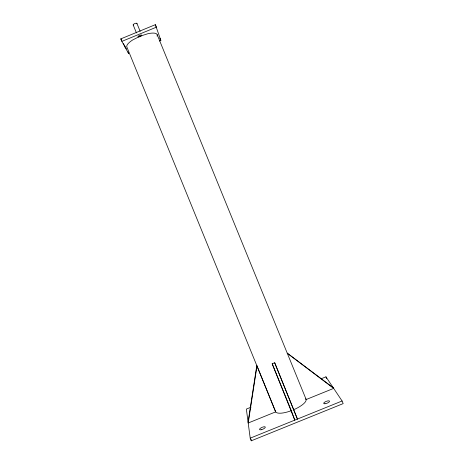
<?xml version="1.0" encoding="UTF-8"?>
<svg xmlns="http://www.w3.org/2000/svg" width="464" height="464" viewBox="0 0 464 464"><rect width="100%" height="100%" fill="white"/><g stroke="black" fill="none" stroke-linecap="round" stroke-linejoin="round"><path stroke-width="0.7" d="M248.083 422.176L256.812 365.481L275.645 411.887L248.194 423.006L256.963 366.079M141.369 35.85L141.613 35.606A2.018 0.632 -22.2 0 0 140.876 35.044A2.018 0.632 -22.2 0 0 138.475 36.035A2.018 0.632 -22.2 0 0 138.382 36.934L138.736 36.934A2.018 0.632 -22.2 0 0 140.122 36.557M120.837 38.872L155.359 24.673L156.385 27.179L121.858 41.383L120.837 38.872L121.812 40.635M159.512 41.012L160.851 40.461L155.359 24.673M291.334 410.686L294.802 420.123L272.188 363.764L274.688 362.749L297.43 419.062L274.688 362.749M251.03 407.189L246.349 409.086L250.206 438.173L251.279 440.8L343.163 403.616L342.09 400.989L325.948 376.832L321.268 378.728M305.828 398.796L306.17 399.527L333.668 388.391L287.193 353.156L333.21 387.701M250.206 438.173L342.09 400.989M121.858 41.383L128.696 53.679L127.983 51.927M123.441 43.57L124.091 44.741M125.083 46.533L124.416 45.333L125.402 47.751M125.744 47.734L126.411 48.94M325.948 376.832L326.644 378.543M159.894 38.123L160.851 40.461M157.186 34.684L306.17 399.527M136.921 23.415L140.18 31.401M272.188 363.764L291.061 410.019M133.185 24.946L136.445 32.932M275.425 411.104L275.645 411.887M251.082 439.362L251.279 440.8M305.996 399.156A16.437 5.052 -22.2 0 1 293.741 409.695M291.415 410.64A16.437 5.052 -22.2 0 1 275.535 411.498L126.916 47.131A16.368 4.988 -22.2 0 1 132.524 40.055L139.977 36.233L147.999 33.686A16.368 4.988 -22.2 0 1 157.093 36.111M141.021 36.099A2.018 0.632 -22.2 0 1 140.598 36.343M133.325 25.079A2.018 0.673 -22.2 0 1 135.03 23.467A2.018 0.673 -22.2 0 1 136.799 23.821M324.957 403.75A3.126 1.009 -21.1 0 0 329.556 401.389A3.126 1.009 -21.1 0 0 325.374 401.754A3.126 1.009 -21.1 0 0 324.957 403.75M261.157 429.745A3.12 1.009 -23.3 0 0 265.298 427.118A3.12 1.009 -23.3 0 0 260.785 428.011A3.12 1.009 -23.3 0 0 261.157 429.745"/></g></svg>
